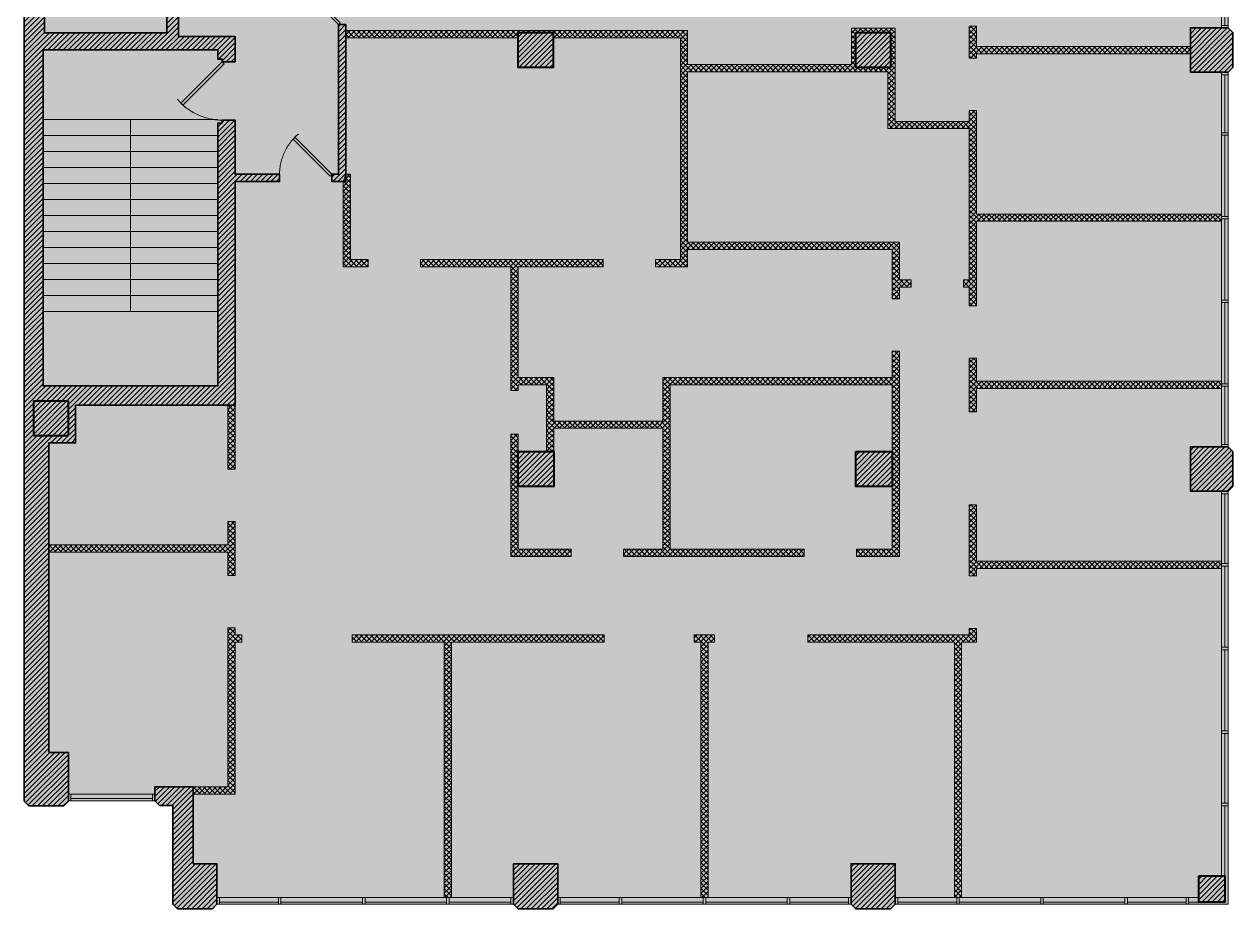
# Model space of a CAD drawing. Header units: inches. Extents: x 2034 to 5296, y 527 to 1995.
# Drawn here: x 2034 to 2865, y 527 to 1135 of the extents above; entities that cross this region are included whole.
import ezdxf

# ---------------------------------------------------------------- set-up
doc = ezdxf.new("R2010")
doc.units = ezdxf.units.IN
doc.header["$LTSCALE"] = 5
doc.header["$MEASUREMENT"] = 0
doc.linetypes.add('HIDDEN', pattern=[0.375, 0.25, -0.125])
doc.layers.get('0').update_dxf_attribs({"linetype": 'CONTINUOUS', "lineweight": 5})
for name, color, linetype, lineweight in [('Drywalls', 7, 'CONTINUOUS', 20), ('Framing', 142, 'CONTINUOUS', 13), ('Hatches', 8, 'CONTINUOUS', 5), ('Projections', 157, 'HIDDEN', 5), ('Structure', 7, 'CONTINUOUS', 40), ('Viewed', 156, 'CONTINUOUS', 9), ('Walls', 7, 'CONTINUOUS', 35)]:
    doc.layers.add(name, color=color, linetype=linetype, lineweight=lineweight)
doc.layers.add('Zones', color=7, linetype='CONTINUOUS', lineweight=5, true_color=0xe3e3e3, transparency=0.7)

# ---------------------------------------------------------------- blocks, each defined once
blk = doc.blocks.new('DR1H45')
at = {"color": 0, "linetype": 'ByBlock', "lineweight": -2}
for p, q in [((-0.5, 0), (0.207, 0.707)), ((-0.465, -0.035), (0.242, 0.672)), ((0.207, 0.707), (0.242, 0.672)), ((-0.5, 0), (-0.465, -0.035))]:
    blk.add_line(p, q, dxfattribs=at)
at = {"layer": 'Projections'}
blk.add_arc((-0.5, 0), 1, 0, 50.1944, dxfattribs=at)

msp = doc.modelspace()

# ---------------------------------------------------------------- hatches: boundary and pattern name
at = {"layer": 'Hatches'}
h = msp.add_hatch(dxfattribs=at)
h.set_pattern_fill('ANSI31', color=256, scale=20, style=0)
h.paths.add_polyline_path([(2051.443411, 776.975537), (2051.443411, 847.100537), (2069.76143, 847.100537), (2069.76143, 872.964498), (2179.443411, 872.964498), (2179.443411, 1026.714498), (2209.943411, 1026.714498), (2209.943411, 1031.714498), (2179.443411, 1031.714498), (2179.443411, 1068.964498), (2170.443411, 1068.964498), (2170.443411, 1066.964498), (2167.443411, 1066.964498), (2167.443411, 886.214498), (2047.443411, 886.214498), (2047.443411, 1117.214498), (2167.443411, 1117.214498), (2167.443411, 1110.964498), (2170.443411, 1110.964498), (2170.443411, 1108.964498), (2179.443411, 1108.964498), (2179.443411, 1126.464498), (2140.443411, 1126.464498), (2140.443411, 1152.964498), (2132.443411, 1152.964498), (2132.443411, 1128.964498), (2048.443411, 1128.964498), (2048.443411, 1323.464498), (2132.443411, 1323.464498), (2132.443411, 1303.964498), (2140.443411, 1303.964498), (2140.443411, 1321.714498), (2179.443411, 1321.714498), (2179.443411, 1417.714498), (2174.443411, 1417.714498), (2174.443411, 1401.464498), (2053.943411, 1401.464498), (2053.943411, 1452.464498), (2174.443411, 1452.464498), (2174.443411, 1449.714498), (2179.443411, 1449.714498), (2179.443411, 1475.464498), (2174.443411, 1475.464498), (2174.443411, 1457.464498), (2053.943411, 1457.464498), (2053.943411, 1564.214498), (2174.443411, 1564.214498), (2174.443411, 1507.464498), (2179.443411, 1507.464498), (2179.443411, 1624.464498), (2174.443411, 1624.464498), (2174.443411, 1572.714498), (2053.943411, 1572.714498), (2053.943411, 1660.464498), (2174.443411, 1660.464498), (2174.443411, 1656.464498), (2179.443411, 1656.464498), (2179.443411, 1688.464498), (2170.443411, 1688.464498), (2170.443411, 1686.464498), (2167.443411, 1686.464498), (2167.443411, 1672.464498), (2047.443411, 1672.464498), (2047.443411, 1914.464498), (2167.443411, 1914.464498), (2167.443411, 1730.464498), (2170.443411, 1730.464498), (2170.443411, 1728.464498), (2179.443411, 1728.464498), (2179.443411, 1746.464498), (2211.193411, 1746.464498), (2211.193411, 1754.464498), (2179.443411, 1754.464498), (2179.443411, 1855.464498), (2277.943411, 1855.464498), (2277.943411, 1754.464498), (2259.193411, 1754.464498), (2259.193411, 1746.464498), (2280.943411, 1746.464498), (2280.943411, 1680.464498), (2285.943411, 1680.464498), (2285.943411, 1746.464498), (2285.943411, 1870.714498), (2209.193411, 1870.714498), (2209.193411, 1881.714498), (2178.193411, 1881.714498), (2178.193411, 1922.464498), (2149.943411, 1922.464498), (2149.943411, 1966.214498), (2166.943411, 1966.214498), (2166.943411, 1992.214498), (2163.76143, 1995.396479), (2139.76143, 1995.396479), (2136.57945, 1992.214498), (2136.57945, 1924.214498), (2037.975896, 1924.214498), (2034.440363, 1920.678964), (2034.440363, 600.701042), (2037.622343, 597.519062), (2061.622343, 597.519062), (2064.804324, 600.701042), (2064.804324, 634.304596), (2051.443411, 634.304596), (2051.443411, 771.975537)])
h.paths.add_polyline_path([(2053.943411, 1396.464498), (2174.443411, 1396.464498), (2174.443411, 1336.464498), (2053.943411, 1336.464498)], flags=16)
h = msp.add_hatch(dxfattribs=at)
h.set_pattern_fill('ANSI31', color=256, scale=20, style=0)
edge = h.paths.add_edge_path()
edge.add_line((2250.443411, 1128.100537), (2250.443411, 1031.714498))
edge.add_line((2250.443411, 1031.714498), (2245.943411, 1031.714498))
edge.add_line((2245.943411, 1031.714498), (2245.943411, 1026.714498))
edge.add_line((2245.943411, 1026.714498), (2255.443411, 1026.714498))
edge.add_line((2255.443411, 1026.714498), (2255.443411, 1120.600537))
edge.add_line((2255.443411, 1120.600537), (2255.443411, 1130.600537))
edge.add_line((2255.443411, 1130.600537), (2255.443411, 1134.600537))
edge.add_line((2255.443411, 1134.600537), (2250.443411, 1134.600537))
edge.add_line((2250.443411, 1134.600537), (2250.443411, 1120.600537))
h = msp.add_hatch(dxfattribs=at)
h.set_pattern_fill('ANSI37', color=256, scale=20, style=0)
h.paths.add_polyline_path([(2397.943411, 1125.600537), (2485.443411, 1125.600537), (2485.443411, 973.100537), (2468.443411, 973.100537), (2468.443411, 968.100537), (2490.443411, 968.100537), (2490.443411, 980.100537), (2630.943411, 980.100537), (2630.943411, 959.100537), (2630.943411, 946.100537), (2635.943411, 946.100537), (2635.943411, 954.100537), (2643.943411, 954.100537), (2643.943411, 959.100537), (2635.943411, 959.100537), (2635.943411, 985.100537), (2490.443411, 985.100537), (2490.443411, 1102.100537), (2627.943411, 1102.100537), (2627.943411, 1063.100537), (2683.943411, 1063.100537), (2683.943411, 959.100537), (2679.943411, 959.100537), (2679.943411, 954.100537), (2683.943411, 954.100537), (2683.943411, 941.407518), (2688.943411, 941.407518), (2688.943411, 999.407518), (2857.443411, 999.407518), (2857.443411, 1004.407518), (2688.943411, 1004.407518), (2688.943411, 1075.600537), (2683.943411, 1075.600537), (2683.943411, 1068.100537), (2632.943411, 1068.100537), (2632.943411, 1132.100537), (2602.943411, 1132.100537), (2602.943411, 1107.100537), (2490.443411, 1107.100537), (2490.443411, 1130.600537), (2255.443411, 1130.600537), (2255.443411, 1125.600537), (2373.943411, 1125.600537), (2373.943411, 1129.100537), (2397.943411, 1129.100537)])
h.paths.add_polyline_path([(2605.943411, 1129.100537), (2629.943411, 1129.100537), (2629.943411, 1105.100537), (2605.943411, 1105.100537)], flags=16)
h = msp.add_hatch(dxfattribs=at)
h.set_pattern_fill('ANSI37', color=256, scale=20, style=0)
h.paths.add_polyline_path([(2835.943411, 1119.600537), (2688.943411, 1119.600537), (2688.943411, 1133.600537), (2683.943411, 1133.600537), (2683.943411, 1111.600537), (2688.943411, 1111.600537), (2688.943411, 1114.600537), (2835.943411, 1114.600537)])
h = msp.add_hatch(dxfattribs=at)
h.set_pattern_fill('ANSI31', color=256, scale=20, style=0)
h.paths.add_polyline_path([(2865.125391, 1129.100537), (2865.125391, 1105.100537), (2861.943411, 1101.918557), (2835.943411, 1101.918557), (2835.943411, 1132.282518), (2861.943411, 1132.282518)])
h = msp.add_hatch(dxfattribs=at)
h.set_pattern_fill('ANSI31', color=256, scale=20, style=0)
h.paths.add_polyline_path([(2373.943411, 1129.100537), (2397.943411, 1129.100537), (2397.943411, 1105.100537), (2373.943411, 1105.100537)])
h = msp.add_hatch(dxfattribs=at)
h.set_pattern_fill('ANSI31', color=256, scale=20, style=0)
h.paths.add_polyline_path([(2605.943411, 1129.100537), (2629.943411, 1129.100537), (2629.943411, 1105.100537), (2605.943411, 1105.100537)])
h = msp.add_hatch(dxfattribs=at)
h.set_pattern_fill('ANSI37', color=256, scale=20, style=0)
h.paths.add_polyline_path([(2253.76143, 1026.714498), (2253.76143, 968.100537), (2270.76143, 968.100537), (2270.76143, 973.100537), (2258.76143, 973.100537), (2258.76143, 1031.714498), (2255.443411, 1031.714498)])
h = msp.add_hatch(dxfattribs=at)
h.set_pattern_fill('ANSI37', color=256, scale=20, style=0)
h.paths.add_polyline_path([(2393.443411, 841.100537), (2393.443411, 887.100537), (2373.943411, 887.100537), (2373.943411, 883.100537), (2368.943411, 883.100537), (2368.943411, 968.100537), (2306.76143, 968.100537), (2306.76143, 973.100537), (2432.443411, 973.100537), (2432.443411, 968.100537), (2373.943411, 968.100537), (2373.943411, 892.100537), (2398.443411, 892.100537), (2398.443411, 862.100537), (2473.443411, 862.100537), (2473.443411, 892.100537), (2630.943411, 892.100537), (2630.943411, 910.100537), (2635.943411, 910.100537), (2635.943411, 769.100537), (2606.443411, 769.100537), (2606.443411, 774.100537), (2630.943411, 774.100537), (2630.943411, 816.100537), (2630.943411, 816.100537), (2630.943411, 842.100537), (2630.943411, 842.100537), (2630.943411, 887.100537), (2478.443411, 887.100537), (2478.443411, 774.100537), (2570.443411, 774.100537), (2570.443411, 769.100537), (2478.443411, 769.100537), (2478.443411, 769.100537), (2446.443411, 769.100537), (2446.443411, 774.100537), (2473.443411, 774.100537), (2473.443411, 857.100537), (2398.443411, 857.100537), (2398.443411, 841.100537)])
h = msp.add_hatch(dxfattribs=at)
h.set_pattern_fill('ANSI37', color=256, scale=20, style=0)
h.paths.add_polyline_path([(2857.443411, 889.407518), (2688.943411, 889.407518), (2688.943411, 905.407518), (2683.943411, 905.407518), (2683.943411, 868.407518), (2688.943411, 868.407518), (2688.943411, 884.407518), (2857.443411, 884.407518)])
h = msp.add_hatch(dxfattribs=at)
h.set_pattern_fill('ANSI37', color=256, scale=20, style=0)
h.paths.add_polyline_path([(2174.443411, 872.964498), (2174.443411, 828.975537), (2179.443411, 828.975537), (2179.443411, 872.964498)])
h = msp.add_hatch(dxfattribs=at)
h.set_pattern_fill('ANSI37', color=256, scale=20, style=0)
h.paths.add_polyline_path([(2373.943411, 817.100537), (2373.943411, 774.100537), (2410.443411, 774.100537), (2410.443411, 769.100537), (2368.943411, 769.100537), (2368.943411, 772.600537), (2368.943411, 769.100537), (2368.943411, 853.100537), (2370.193411, 853.100537), (2373.943411, 853.100537), (2373.943411, 841.100537)])
h = msp.add_hatch(dxfattribs=at)
h.set_pattern_fill('ANSI31', color=256, scale=20, style=0)
h.paths.add_polyline_path([(2373.943411, 841.100537), (2398.443411, 841.100537), (2398.443411, 817.100537), (2373.943411, 817.100537)])
h = msp.add_hatch(dxfattribs=at)
h.set_pattern_fill('ANSI31', color=256, scale=20, style=0)
h.paths.add_polyline_path([(2605.943411, 841.100537), (2630.943411, 841.100537), (2630.943411, 817.100537), (2605.943411, 817.100537)])
h = msp.add_hatch(dxfattribs=at)
h.set_pattern_fill('ANSI31', color=256, scale=20, style=0)
h.paths.add_polyline_path([(2861.943411, 844.282518), (2865.125391, 841.100537), (2865.125391, 817.100537), (2861.943411, 813.918557), (2835.943411, 813.918557), (2835.943411, 844.282518)])
h = msp.add_hatch(dxfattribs=at)
h.set_pattern_fill('ANSI37', color=256, scale=20, style=0)
h.paths.add_polyline_path([(2857.443411, 760.782518), (2688.943411, 760.782518), (2688.943411, 755.600537), (2683.943411, 755.600537), (2683.943411, 804.407518), (2688.943411, 804.407518), (2688.943411, 765.782518), (2857.443411, 765.782518)])
h = msp.add_hatch(dxfattribs=at)
h.set_pattern_fill('ANSI37', color=256, scale=20, style=0)
h.paths.add_polyline_path([(2051.443411, 776.975537), (2174.443411, 776.975537), (2174.443411, 792.975537), (2179.443411, 792.975537), (2179.443411, 755.975537), (2174.443411, 755.975537), (2174.443411, 771.975537), (2051.443411, 771.975537)])
h = msp.add_hatch(dxfattribs=at)
h.set_pattern_fill('ANSI37', color=256, scale=20, style=0)
h.paths.add_polyline_path([(2150.57945, 610.714498), (2174.443411, 610.714498), (2174.443411, 719.975537), (2179.443411, 719.975537), (2179.443411, 715.100537), (2183.943411, 715.100537), (2183.943411, 710.100537), (2179.443411, 710.100537), (2179.443411, 605.714498), (2150.57945, 605.714498)])
h = msp.add_hatch(dxfattribs=at)
h.set_pattern_fill('ANSI37', color=256, scale=20, style=0)
h.paths.add_polyline_path([(2323.068411, 534.486576), (2323.068411, 710.100537), (2259.943411, 710.100537), (2259.943411, 715.100537), (2433.000391, 715.100537), (2433.000391, 710.100537), (2328.068411, 710.100537), (2328.068411, 534.486576)])
h = msp.add_hatch(dxfattribs=at)
h.set_pattern_fill('ANSI37', color=256, scale=20, style=0)
h.paths.add_polyline_path([(2499.500391, 534.486576), (2499.500391, 710.100537), (2495.000391, 710.100537), (2495.000391, 715.100537), (2509.000391, 715.100537), (2509.000391, 710.100537), (2504.500391, 710.100537), (2504.500391, 534.486576)])
h = msp.add_hatch(dxfattribs=at)
h.set_pattern_fill('ANSI37', color=256, scale=20, style=0)
h.paths.add_polyline_path([(2673.750391, 534.486576), (2673.750391, 710.100537), (2573.000391, 710.100537), (2573.000391, 715.100537), (2683.943411, 715.100537), (2683.943411, 719.600537), (2688.943411, 719.600537), (2688.943411, 710.100537), (2678.750391, 710.100537), (2678.750391, 534.486576)])
h = msp.add_hatch(dxfattribs=at)
h.set_pattern_fill('ANSI31', color=256, scale=20, style=0)
h.paths.add_polyline_path([(2139.76143, 526.804596), (2136.57945, 529.986576), (2136.57945, 597.872615), (2127.505911, 597.872615), (2124.32393, 601.054596), (2124.32393, 610.714498), (2150.57945, 610.714498), (2150.57945, 557.736576), (2166.943411, 557.736576), (2166.943411, 529.986576), (2163.76143, 526.804596)])
edge = h.paths.add_edge_path()
edge.add_line((2166.943411, 529.986576), (2166.943411, 534.486576))
h = msp.add_hatch(dxfattribs=at)
h.set_pattern_fill('ANSI31', color=256, scale=20, style=0)
h.paths.add_polyline_path([(2401.125391, 557.736576), (2370.76143, 557.736576), (2370.76143, 529.986576), (2373.943411, 526.804596), (2397.943411, 526.804596), (2401.125391, 529.986576)])
edge = h.paths.add_edge_path(flags=17)
edge.add_line((2401.125391, 529.986576), (2401.125391, 534.486576))
h = msp.add_hatch(dxfattribs=at)
h.set_pattern_fill('ANSI31', color=256, scale=20, style=0)
edge = h.paths.add_edge_path()
edge.add_line((2633.125391, 529.986576), (2629.943411, 526.804596))
edge.add_line((2629.943411, 526.804596), (2605.943411, 526.804596))
edge.add_line((2605.943411, 526.804596), (2602.76143, 529.986576))
edge.add_line((2602.76143, 529.986576), (2602.76143, 557.736576))
edge.add_line((2602.76143, 557.736576), (2633.125391, 557.736576))
edge.add_line((2633.125391, 557.736576), (2633.125391, 529.986576))
edge.add_line((2633.125391, 529.986576), (2633.125391, 534.486576))
h = msp.add_hatch(dxfattribs=at)
h.set_pattern_fill('ANSI31', color=256, scale=20, style=0)
h.paths.add_polyline_path([(2841.693411, 549.486576), (2859.693411, 549.486576), (2859.693411, 531.486576), (2841.693411, 531.486576)])
at = {"layer": 'Zones'}
msp.add_hatch(color=256, dxfattribs=at).paths.add_polyline_path([(2034.440363, 1920.678964), (2037.975896, 1924.214498), (2136.57945, 1924.214498), (2136.57945, 1992.214498), (2139.76143, 1995.396479), (2163.76143, 1995.396479), (2166.943411, 1992.214498), (2370.76143, 1992.214498), (2373.943411, 1995.396479), (2397.943411, 1995.396479), (2401.125391, 1992.214498), (2602.76143, 1992.214498), (2605.943411, 1995.396479), (2629.943411, 1995.396479), (2633.125391, 1992.214498), (2834.76143, 1992.214498), (2837.943411, 1995.396479), (2861.943411, 1995.396479), (2865.125391, 1992.214498), (2865.125391, 1926.714498), (2861.943411, 1923.532518), (2861.943411, 1708.282518), (2865.125391, 1705.100537), (2865.125391, 1681.100537), (2861.943411, 1677.918557), (2861.943411, 1633.907518), (2624.943411, 1633.907518), (2624.943411, 1540.907518), (2466.943411, 1540.907518), (2466.943411, 1489.407518), (2250.443411, 1489.407518), (2250.443411, 1283.407518), (2861.943411, 1283.407518), (2861.943411, 1132.282518), (2865.125391, 1129.100537), (2865.125391, 1105.100537), (2861.943411, 1101.918557), (2861.943411, 844.282518), (2865.125391, 841.100537), (2865.125391, 817.100537), (2861.943411, 813.918557), (2861.943411, 529.986576), (2633.125391, 529.986576), (2629.943411, 526.804596), (2605.943411, 526.804596), (2602.76143, 529.986576), (2401.125391, 529.986576), (2397.943411, 526.804596), (2373.943411, 526.804596), (2370.76143, 529.986576), (2166.943411, 529.986576), (2163.76143, 526.804596), (2139.76143, 526.804596), (2136.57945, 529.986576), (2136.57945, 597.872615), (2127.505911, 597.872615), (2124.32393, 601.054596), (2064.804324, 601.054596), (2061.622343, 597.519062), (2037.622343, 597.519062), (2034.440363, 600.701042)])

# ---------------------------------------------------------------- linework, layer by layer
at = {"layer": 'Drywalls'}
for p, q in [((2635.943411, 1063.100537), (2643.943411, 1063.100537)), ((2573.000391, 710.100537), (2573.000391, 715.100537))]:
    msp.add_line(p, q, dxfattribs=at)
for points in [[(2397.943411, 1125.600537), (2485.443411, 1125.600537), (2485.443411, 973.100537), (2468.443411, 973.100537), (2468.443411, 968.100537), (2490.443411, 968.100537), (2490.443411, 980.100537), (2630.943411, 980.100537), (2630.943411, 959.100537), (2630.943411, 946.100537), (2635.943411, 946.100537), (2635.943411, 954.100537), (2643.943411, 954.100537), (2643.943411, 959.100537), (2635.943411, 959.100537), (2635.943411, 985.100537), (2490.443411, 985.100537), (2490.443411, 1102.100537), (2627.943411, 1102.100537), (2627.943411, 1063.100537), (2683.943411, 1063.100537), (2683.943411, 959.100537), (2679.943411, 959.100537), (2679.943411, 954.100537), (2683.943411, 954.100537), (2683.943411, 941.407518), (2688.943411, 941.407518), (2688.943411, 999.407518), (2857.443411, 999.407518), (2857.443411, 1004.407518), (2688.943411, 1004.407518), (2688.943411, 1075.600537), (2683.943411, 1075.600537), (2683.943411, 1068.100537), (2632.943411, 1068.100537), (2632.943411, 1132.100537), (2602.943411, 1132.100537), (2602.943411, 1107.100537), (2490.443411, 1107.100537), (2490.443411, 1130.600537), (2255.443411, 1130.600537), (2255.443411, 1125.600537), (2373.943411, 1125.600537), (2373.943411, 1129.100537), (2397.943411, 1129.100537)], [(2835.943411, 1119.600537), (2688.943411, 1119.600537), (2688.943411, 1133.600537), (2683.943411, 1133.600537), (2683.943411, 1111.600537), (2688.943411, 1111.600537), (2688.943411, 1114.600537), (2835.943411, 1114.600537)], [(2253.76143, 1026.714498), (2253.76143, 968.100537), (2270.76143, 968.100537), (2270.76143, 973.100537), (2258.76143, 973.100537), (2258.76143, 1031.714498), (2255.443411, 1031.714498)], [(2393.443411, 841.100537), (2393.443411, 887.100537), (2373.943411, 887.100537), (2373.943411, 883.100537), (2368.943411, 883.100537), (2368.943411, 968.100537), (2306.76143, 968.100537), (2306.76143, 973.100537), (2432.443411, 973.100537), (2432.443411, 968.100537), (2373.943411, 968.100537), (2373.943411, 892.100537), (2398.443411, 892.100537), (2398.443411, 862.100537), (2473.443411, 862.100537), (2473.443411, 892.100537), (2630.943411, 892.100537), (2630.943411, 910.100537), (2635.943411, 910.100537), (2635.943411, 769.100537), (2606.443411, 769.100537), (2606.443411, 774.100537), (2630.943411, 774.100537), (2630.943411, 816.100537), (2630.943411, 816.100537), (2630.943411, 842.100537), (2630.943411, 842.100537), (2630.943411, 887.100537), (2478.443411, 887.100537), (2478.443411, 774.100537), (2570.443411, 774.100537), (2570.443411, 769.100537), (2478.443411, 769.100537), (2478.443411, 769.100537), (2446.443411, 769.100537), (2446.443411, 774.100537), (2473.443411, 774.100537), (2473.443411, 857.100537), (2398.443411, 857.100537), (2398.443411, 841.100537)], [(2857.443411, 889.407518), (2688.943411, 889.407518), (2688.943411, 905.407518), (2683.943411, 905.407518), (2683.943411, 868.407518), (2688.943411, 868.407518), (2688.943411, 884.407518), (2857.443411, 884.407518)], [(2174.443411, 872.964498), (2174.443411, 828.975537), (2179.443411, 828.975537), (2179.443411, 872.964498)], [(2373.943411, 817.100537), (2373.943411, 774.100537), (2410.443411, 774.100537), (2410.443411, 769.100537), (2368.943411, 769.100537), (2368.943411, 772.600537), (2368.943411, 769.100537), (2368.943411, 853.100537), (2370.193411, 853.100537), (2373.943411, 853.100537), (2373.943411, 841.100537)], [(2857.443411, 760.782518), (2688.943411, 760.782518), (2688.943411, 755.600537), (2683.943411, 755.600537), (2683.943411, 804.407518), (2688.943411, 804.407518), (2688.943411, 765.782518), (2857.443411, 765.782518)], [(2051.443411, 776.975537), (2174.443411, 776.975537), (2174.443411, 792.975537), (2179.443411, 792.975537), (2179.443411, 755.975537), (2174.443411, 755.975537), (2174.443411, 771.975537), (2051.443411, 771.975537)], [(2150.57945, 610.714498), (2174.443411, 610.714498), (2174.443411, 719.975537), (2179.443411, 719.975537), (2179.443411, 715.100537), (2183.943411, 715.100537), (2183.943411, 710.100537), (2179.443411, 710.100537), (2179.443411, 605.714498), (2150.57945, 605.714498)], [(2323.068411, 534.486576), (2323.068411, 710.100537), (2259.943411, 710.100537), (2259.943411, 715.100537), (2433.000391, 715.100537), (2433.000391, 710.100537), (2328.068411, 710.100537), (2328.068411, 534.486576)], [(2499.500391, 534.486576), (2499.500391, 710.100537), (2495.000391, 710.100537), (2495.000391, 715.100537), (2509.000391, 715.100537), (2509.000391, 710.100537), (2504.500391, 710.100537), (2504.500391, 534.486576)], [(2673.750391, 534.486576), (2673.750391, 710.100537), (2573.000391, 710.100537), (2573.000391, 715.100537), (2683.943411, 715.100537), (2683.943411, 719.600537), (2688.943411, 719.600537), (2688.943411, 710.100537), (2678.750391, 710.100537), (2678.750391, 534.486576)]]:
    msp.add_lwpolyline(points, close=True, dxfattribs=at)
msp.add_lwpolyline([(2570.443411, 769.100537), (2570.443411, 774.100537)], dxfattribs=at)
at = {"layer": 'Framing'}
for p, q in [((2859.693411, 1174.032518), (2859.693411, 1134.032518)), ((2861.943411, 1134.032518), (2857.443411, 1134.032518)), ((2861.943411, 1100.168557), (2857.443411, 1100.168557)), ((2859.693411, 1100.168557), (2859.693411, 1060.282518)), ((2861.943411, 1060.282518), (2857.443411, 1060.282518)), ((2861.943411, 1058.532518), (2857.443411, 1058.532518)), ((2859.693411, 1058.532518), (2859.693411, 1002.782518)), ((2861.943411, 1002.782518), (2857.443411, 1002.782518)), ((2861.943411, 1001.032518), (2857.443411, 1001.032518)), ((2859.693411, 1001.032518), (2859.693411, 945.282518)), ((2861.943411, 945.282518), (2857.443411, 945.282518)), ((2861.943411, 943.532518), (2857.443411, 943.532518)), ((2859.693411, 943.532518), (2859.693411, 887.782518)), ((2861.943411, 887.782518), (2857.443411, 887.782518)), ((2861.943411, 886.032518), (2857.443411, 886.032518)), ((2859.693411, 886.032518), (2859.693411, 846.032518)), ((2861.943411, 846.032518), (2857.443411, 846.032518)), ((2861.943411, 812.168557), (2857.443411, 812.168557)), ((2859.693411, 812.168557), (2859.693411, 764.157518)), ((2861.943411, 764.157518), (2857.443411, 764.157518)), ((2861.943411, 762.407518), (2857.443411, 762.407518)), ((2859.693411, 762.407518), (2859.693411, 706.657518)), ((2861.943411, 706.657518), (2857.443411, 706.657518)), ((2861.943411, 704.907518), (2857.443411, 704.907518)), ((2859.693411, 704.907518), (2859.693411, 649.157518)), ((2861.943411, 649.157518), (2857.443411, 649.157518)), ((2861.943411, 647.407518), (2857.443411, 647.407518)), ((2859.693411, 599.418557), (2859.693411, 647.407518)), ((2066.57393, 601.054596), (2066.57393, 605.554596)), ((2066.57393, 602.554596), (2122.57393, 602.554596)), ((2122.57393, 601.054596), (2122.57393, 605.554596)), ((2861.943411, 599.418557), (2857.443411, 599.418557)), ((2861.943411, 599.418557), (2857.443411, 599.418557)), ((2861.943411, 599.418557), (2857.443411, 599.418557)), ((2861.943411, 597.668557), (2857.443411, 597.668557)), ((2861.943411, 597.668557), (2857.443411, 597.668557)), ((2859.693411, 531.486576), (2859.693411, 597.668557)), ((2859.693411, 581.225537), (2859.693411, 597.668557)), ((2168.693411, 529.986576), (2168.693411, 534.486576)), ((2209.193411, 529.986576), (2209.193411, 534.486576)), ((2210.943411, 529.986576), (2210.943411, 534.486576)), ((2266.943411, 529.986576), (2266.943411, 534.486576)), ((2268.693411, 529.986576), (2268.693411, 534.486576)), ((2324.693411, 529.986576), (2324.693411, 534.486576)), ((2326.443411, 529.986576), (2326.443411, 534.486576)), ((2369.01143, 534.486576), (2369.01143, 529.986576)), ((2402.875391, 529.986576), (2402.875391, 534.486576)), ((2443.375391, 529.986576), (2443.375391, 534.486576)), ((2445.125391, 529.986576), (2445.125391, 534.486576)), ((2501.125391, 529.986576), (2501.125391, 534.486576)), ((2502.875391, 529.986576), (2502.875391, 534.486576)), ((2558.875391, 529.986576), (2558.875391, 534.486576)), ((2560.625391, 529.986576), (2560.625391, 534.486576)), ((2601.01143, 534.486576), (2601.01143, 529.986576)), ((2634.875391, 529.986576), (2634.875391, 534.486576)), ((2675.375391, 529.986576), (2675.375391, 534.486576)), ((2677.125391, 529.986576), (2677.125391, 534.486576)), ((2733.125391, 529.986576), (2733.125391, 534.486576)), ((2734.875391, 529.986576), (2734.875391, 534.486576)), ((2790.875391, 529.986576), (2790.875391, 534.486576)), ((2790.875391, 529.986576), (2790.875391, 534.486576)), ((2792.625391, 529.986576), (2792.625391, 534.486576)), ((2792.625391, 529.986576), (2792.625391, 534.486576)), ((2833.01143, 534.486576), (2833.01143, 529.986576)), ((2834.76143, 529.986576), (2834.76143, 534.486576)), ((2168.693411, 531.486576), (2209.193411, 531.486576)), ((2210.943411, 531.486576), (2266.943411, 531.486576)), ((2268.693411, 531.486576), (2324.693411, 531.486576)), ((2326.443411, 531.486576), (2369.01143, 531.486576)), ((2402.875391, 531.486576), (2443.375391, 531.486576)), ((2445.125391, 531.486576), (2501.125391, 531.486576)), ((2502.875391, 531.486576), (2558.875391, 531.486576)), ((2560.625391, 531.486576), (2601.01143, 531.486576)), ((2634.875391, 531.486576), (2675.375391, 531.486576)), ((2677.125391, 531.486576), (2733.125391, 531.486576)), ((2734.875391, 531.486576), (2790.875391, 531.486576)), ((2792.625391, 531.486576), (2833.01143, 531.486576)), ((2834.76143, 531.486576), (2859.693411, 531.486576))]:
    msp.add_line(p, q, dxfattribs=at)
at = {"layer": 'Structure'}
for p, q in [((2040.76143, 876.100537), (2064.76143, 876.100537)), ((2040.76143, 876.100537), (2040.76143, 852.100537)), ((2064.76143, 876.100537), (2064.76143, 852.100537)), ((2040.76143, 852.100537), (2064.76143, 852.100537))]:
    msp.add_line(p, q, dxfattribs=at)
for points in [[(2373.943411, 1129.100537), (2397.943411, 1129.100537), (2397.943411, 1105.100537), (2373.943411, 1105.100537)], [(2605.943411, 1129.100537), (2629.943411, 1129.100537), (2629.943411, 1105.100537), (2605.943411, 1105.100537)], [(2373.943411, 841.100537), (2398.443411, 841.100537), (2398.443411, 817.100537), (2373.943411, 817.100537)], [(2605.943411, 841.100537), (2630.943411, 841.100537), (2630.943411, 817.100537), (2605.943411, 817.100537)], [(2841.693411, 549.486576), (2859.693411, 549.486576), (2859.693411, 531.486576), (2841.693411, 531.486576)]]:
    msp.add_lwpolyline(points, close=True, dxfattribs=at)
at = {"layer": 'Viewed'}
for p, q in [((2857.443411, 1132.282518), (2857.443411, 1384.907518)), ((2861.943411, 1132.282518), (2861.943411, 1384.907518)), ((2857.443411, 844.282518), (2857.443411, 1101.918557)), ((2861.943411, 844.282518), (2861.943411, 1101.918557)), ((2167.443411, 1069.304596), (2047.51143, 1069.304596)), ((2107.477421, 1069.304596), (2107.477421, 937.304596)), ((2167.443411, 1058.304596), (2047.51143, 1058.304596)), ((2167.443411, 1047.304596), (2047.51143, 1047.304596)), ((2167.443411, 1036.304596), (2047.51143, 1036.304596)), ((2167.443411, 1025.304596), (2047.51143, 1025.304596)), ((2167.443411, 1014.304596), (2047.51143, 1014.304596)), ((2167.443411, 1003.304596), (2047.51143, 1003.304596)), ((2167.443411, 992.304596), (2047.51143, 992.304596)), ((2167.443411, 981.304596), (2047.51143, 981.304596)), ((2167.443411, 970.304596), (2047.51143, 970.304596)), ((2167.443411, 959.304596), (2047.51143, 959.304596)), ((2167.443411, 948.304596), (2047.51143, 948.304596)), ((2167.443411, 937.304596), (2047.51143, 937.304596)), ((2857.443411, 597.668557), (2857.443411, 813.918557)), ((2861.943411, 597.668557), (2861.943411, 813.918557)), ((2064.804324, 601.054596), (2124.32393, 601.054596)), ((2064.82393, 605.554596), (2124.32393, 605.554596)), ((2857.443411, 549.486576), (2857.443411, 599.418557)), ((2861.943411, 529.986576), (2861.943411, 599.418557)), ((2166.943411, 534.486576), (2370.76143, 534.486576)), ((2401.125391, 534.486576), (2602.76143, 534.486576)), ((2633.125391, 534.486576), (2834.76143, 534.486576)), ((2790.875391, 534.486576), (2841.693411, 534.486576)), ((2166.943411, 529.986576), (2370.76143, 529.986576)), ((2401.125391, 529.986576), (2602.76143, 529.986576)), ((2633.125391, 529.986576), (2834.76143, 529.986576)), ((2790.875391, 529.986576), (2861.943411, 529.986576))]:
    msp.add_line(p, q, dxfattribs=at)
at = {"layer": 'Walls'}
for p, q in [((2166.943411, 529.986576), (2166.943411, 534.486576)), ((2401.125391, 529.986576), (2401.125391, 534.486576))]:
    msp.add_line(p, q, dxfattribs=at)
for points in [[(2034.440363, 1920.678964), (2034.440363, 600.701042), (2037.622343, 597.519062), (2061.622343, 597.519062), (2064.804324, 600.701042), (2064.804324, 634.304596), (2051.443411, 634.304596), (2051.443411, 771.975537), (2051.443411, 776.975537), (2051.443411, 847.100537), (2069.76143, 847.100537), (2069.76143, 872.964498), (2179.443411, 872.964498), (2179.443411, 1026.714498), (2209.943411, 1026.714498), (2209.943411, 1031.714498), (2179.443411, 1031.714498), (2179.443411, 1068.964498), (2170.443411, 1068.964498), (2170.443411, 1066.964498), (2167.443411, 1066.964498), (2167.443411, 886.214498), (2047.443411, 886.214498), (2047.443411, 1117.214498), (2167.443411, 1117.214498), (2167.443411, 1110.964498), (2170.443411, 1110.964498), (2170.443411, 1108.964498), (2179.443411, 1108.964498), (2179.443411, 1126.464498), (2140.443411, 1126.464498), (2140.443411, 1152.964498)], [(2132.443411, 1152.964498), (2132.443411, 1128.964498), (2048.443411, 1128.964498), (2048.443411, 1323.464498)], [(2250.443411, 1128.100537), (2250.443411, 1031.714498), (2245.943411, 1031.714498), (2245.943411, 1026.714498), (2255.443411, 1026.714498), (2255.443411, 1120.600537), (2255.443411, 1130.600537), (2255.443411, 1134.600537), (2250.443411, 1134.600537), (2250.443411, 1120.600537)], [(2633.125391, 529.986576), (2629.943411, 526.804596), (2605.943411, 526.804596), (2602.76143, 529.986576), (2602.76143, 557.736576), (2633.125391, 557.736576), (2633.125391, 529.986576), (2633.125391, 534.486576)]]:
    msp.add_lwpolyline(points, dxfattribs=at)
for points in [[(2865.125391, 1129.100537), (2865.125391, 1105.100537), (2861.943411, 1101.918557), (2835.943411, 1101.918557), (2835.943411, 1132.282518), (2861.943411, 1132.282518)], [(2861.943411, 844.282518), (2865.125391, 841.100537), (2865.125391, 817.100537), (2861.943411, 813.918557), (2835.943411, 813.918557), (2835.943411, 844.282518)], [(2139.76143, 526.804596), (2136.57945, 529.986576), (2136.57945, 597.872615), (2127.505911, 597.872615), (2124.32393, 601.054596), (2124.32393, 610.714498), (2150.57945, 610.714498), (2150.57945, 557.736576), (2166.943411, 557.736576), (2166.943411, 529.986576), (2163.76143, 526.804596)], [(2401.125391, 557.736576), (2370.76143, 557.736576), (2370.76143, 529.986576), (2373.943411, 526.804596), (2397.943411, 526.804596), (2401.125391, 529.986576)]]:
    msp.add_lwpolyline(points, close=True, dxfattribs=at)
at = {"layer": 'Zones'}
msp.add_lwpolyline([(2861.943411, 1283.407518), (2861.943411, 1132.282518), (2865.125391, 1129.100537), (2865.125391, 1105.100537), (2861.943411, 1101.918557), (2861.943411, 844.282518), (2865.125391, 841.100537), (2865.125391, 817.100537), (2861.943411, 813.918557), (2861.943411, 529.986576), (2633.125391, 529.986576), (2629.943411, 526.804596), (2605.943411, 526.804596), (2602.76143, 529.986576), (2401.125391, 529.986576), (2397.943411, 526.804596), (2373.943411, 526.804596), (2370.76143, 529.986576), (2166.943411, 529.986576), (2163.76143, 526.804596), (2139.76143, 526.804596), (2136.57945, 529.986576), (2136.57945, 597.872615), (2127.505911, 597.872615), (2124.32393, 601.054596), (2064.804324, 601.054596), (2061.622343, 597.519062), (2037.622343, 597.519062), (2034.440363, 600.701042), (2034.440363, 1920.678964)], dxfattribs=at)

# ---------------------------------------------------------------- block references
at = {"layer": 'Framing'}
for p, xscale, yscale, zscale, rotation in [((2250.443411, 1152.600537), 36, 36, 0.001, 90), ((2170.443411, 1088.964498), -40, 40, 0.001111111111111111, 89.99999999999999)]:
    msp.add_blockref('DR1H45', p, dxfattribs=dict(at, xscale=xscale, yscale=yscale, zscale=zscale, rotation=rotation))
at = {"layer": 'Framing', "xscale": -36, "yscale": 36, "zscale": 0.001}
msp.add_blockref('DR1H45', (2227.943411, 1031.714498), dxfattribs=at)

doc.saveas('drawing.dxf')
